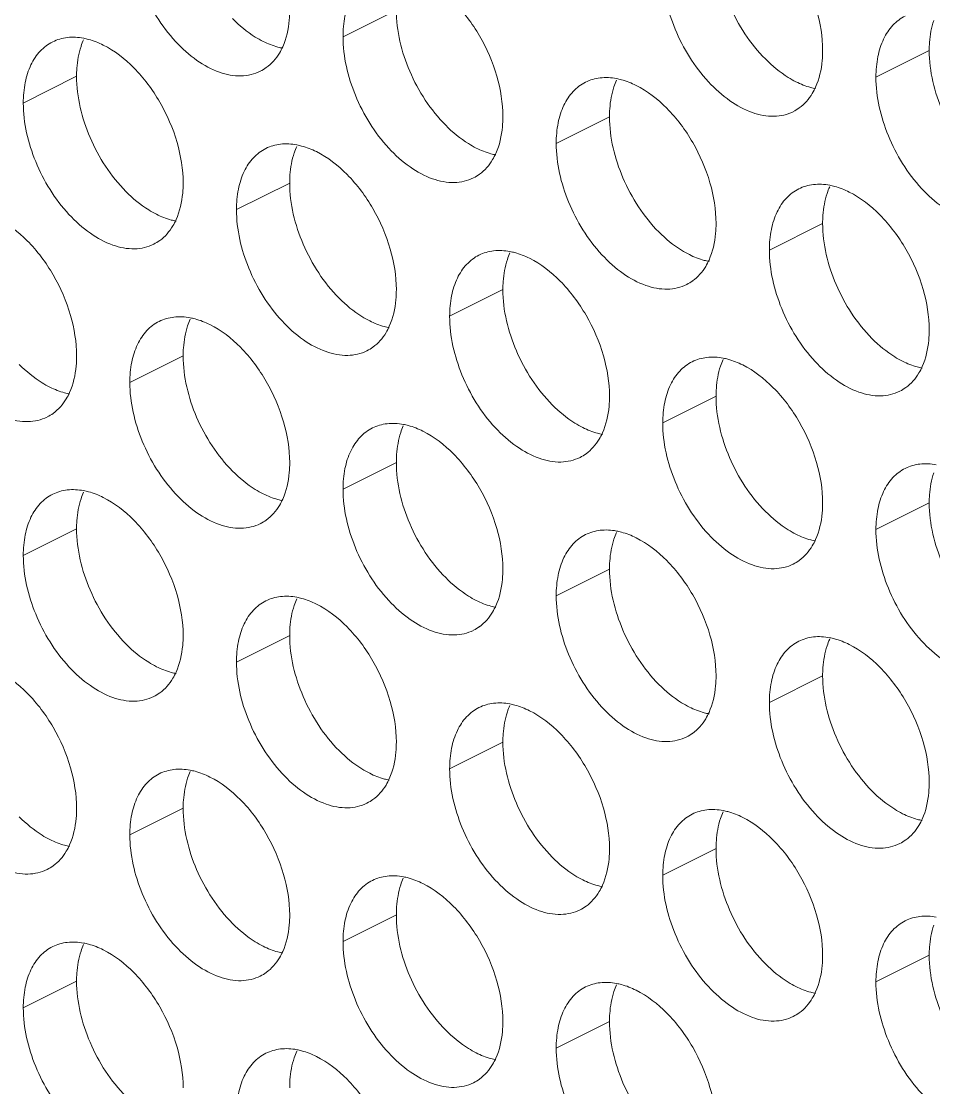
# Model space of a CAD drawing. Header units: millimetres. Extents: x 0 to 2524, y 0 to 1785.
# Drawn here: x 1830.02 to 1839.71, y 870.06 to 881.37 of the extents above; entities that cross this region are included whole.
import ezdxf

# ---------------------------------------------------------------- set-up
doc = ezdxf.new("R2010")
doc.units = ezdxf.units.MM
doc.header["$LTSCALE"] = 0.1
doc.layers.add('标注', color=251, linetype='Continuous', lineweight=9)

msp = doc.modelspace()

# ---------------------------------------------------------------- linework, layer by layer
at = {"layer": '标注'}
for p, q in [((1834.004, 881.489), (1833.438, 881.206)), ((1839.661, 881.06), (1839.095, 880.778)), ((1830.61, 880.786), (1830.044, 880.503)), ((1836.267, 880.357), (1835.701, 880.075)), ((1832.872, 879.654), (1832.307, 879.372)), ((1838.529, 879.226), (1837.964, 878.943)), ((1835.135, 878.523), (1834.57, 878.24)), ((1831.741, 877.82), (1831.175, 877.537)), ((1837.398, 877.392), (1836.832, 877.109)), ((1834.004, 876.689), (1833.438, 876.406)), ((1839.661, 876.26), (1839.095, 875.978)), ((1830.61, 875.986), (1830.044, 875.703)), ((1836.267, 875.557), (1835.701, 875.275)), ((1832.872, 874.854), (1832.307, 874.572)), ((1838.529, 874.426), (1837.964, 874.143)), ((1835.135, 873.723), (1834.57, 873.44)), ((1831.741, 873.02), (1831.175, 872.737)), ((1837.398, 872.592), (1836.832, 872.309)), ((1834.004, 871.889), (1833.438, 871.606)), ((1839.661, 871.46), (1839.095, 871.178)), ((1830.61, 871.186), (1830.044, 870.903)), ((1836.267, 870.757), (1835.701, 870.475))]:
    msp.add_line(p, q, dxfattribs=at)
for centre, radius, start, end in [((1831.354, 880.875), 0.734, 155.8796, 161.7803), ((1832.358, 881.245), 0.453, 296.5256, 305.9034), ((1837.011, 880.446), 0.734, 155.8796, 161.7803), ((1838.015, 880.817), 0.453, 296.5256, 305.9034), ((1833.617, 879.743), 0.734, 155.8796, 161.7803), ((1834.621, 880.114), 0.453, 296.5256, 305.9034), ((1839.274, 879.315), 0.734, 155.8796, 161.7803), ((1831.227, 879.411), 0.453, 296.5256, 305.9034), ((1835.88, 878.612), 0.734, 155.8796, 161.7803), ((1836.884, 878.983), 0.453, 296.5256, 305.9034), ((1832.486, 877.909), 0.734, 155.8796, 161.7803), ((1833.49, 878.28), 0.453, 296.5256, 305.9034), ((1838.142, 877.481), 0.734, 155.8796, 161.7803), ((1839.146, 877.851), 0.453, 296.5256, 305.9034), ((1830.095, 877.577), 0.453, 296.5256, 305.9034), ((1834.748, 876.778), 0.734, 155.8796, 161.7803), ((1835.752, 877.148), 0.453, 296.5256, 305.9034), ((1831.354, 876.075), 0.734, 155.8796, 161.7803), ((1832.358, 876.445), 0.453, 296.5256, 305.9034), ((1837.011, 875.646), 0.734, 155.8796, 161.7803), ((1838.015, 876.017), 0.453, 296.5256, 305.9034), ((1833.617, 874.943), 0.734, 155.8796, 161.7803), ((1834.621, 875.314), 0.453, 296.5256, 305.9034), ((1839.274, 874.515), 0.734, 155.8796, 161.7803), ((1831.227, 874.611), 0.453, 296.5256, 305.9034), ((1835.88, 873.812), 0.734, 155.8796, 161.7803), ((1836.884, 874.183), 0.453, 296.5256, 305.9034), ((1832.486, 873.109), 0.734, 155.8796, 161.7803), ((1833.49, 873.48), 0.453, 296.5256, 305.9034), ((1838.142, 872.681), 0.734, 155.8796, 161.7803), ((1839.146, 873.051), 0.453, 296.5256, 305.9034), ((1830.095, 872.777), 0.453, 296.5256, 305.9034), ((1834.748, 871.978), 0.734, 155.8796, 161.7803), ((1835.752, 872.348), 0.453, 296.5256, 305.9034), ((1831.354, 871.275), 0.734, 155.8796, 161.7803), ((1832.358, 871.645), 0.453, 296.5256, 305.9034), ((1837.011, 870.846), 0.734, 155.8796, 161.7803), ((1838.015, 871.217), 0.453, 296.5256, 305.9034), ((1833.617, 870.143), 0.734, 155.8796, 161.7803), ((1834.621, 870.514), 0.453, 296.5256, 305.9034)]:
    msp.add_arc(centre, radius, start, end, dxfattribs=at)
for points, knots in [([(1837.681, 882.524), (1837.801, 882.464), (1838.032, 882.283), (1838.298, 881.925), (1838.479, 881.506), (1838.529, 881.205), (1838.529, 881.06)], [0, 0, 0, 0, 0.229676, 0.488215, 0.753207, 1, 1, 1, 1]), ([(1832.561, 880.84), (1832.498, 880.809), (1832.348, 880.775), (1832.11, 880.822), (1831.872, 880.953), (1831.564, 881.231), (1831.278, 881.693), (1831.175, 882.126), (1831.175, 882.337)], [0, 0, 0, 0, 0.090718, 0.191742, 0.308104, 0.439279, 0.725532, 1, 1, 1, 1]), ([(1837.922, 880.97), (1837.76, 881.132), (1837.509, 881.52), (1837.398, 881.97), (1837.398, 882.192)], [0, 0, 0, 0, 0.508684, 1, 1, 1, 1]), ([(1838.217, 880.411), (1838.155, 880.38), (1838.005, 880.346), (1837.767, 880.394), (1837.529, 880.525), (1837.221, 880.802), (1836.935, 881.265), (1836.832, 881.697), (1836.832, 881.909)], [0, 0, 0, 0, 0.090718, 0.191742, 0.308104, 0.439279, 0.725532, 1, 1, 1, 1]), ([(1833.438, 881.206), (1833.438, 881.279), (1833.45, 881.418), (1833.509, 881.608), (1833.609, 881.76), (1833.701, 881.831), (1833.75, 881.855)], [0, 0, 0, 0, 0.289235, 0.54966, 0.782932, 1, 1, 1, 1]), ([(1834.287, 881.821), (1834.407, 881.761), (1834.638, 881.58), (1834.904, 881.222), (1835.085, 880.803), (1835.135, 880.502), (1835.135, 880.357)], [0, 0, 0, 0, 0.229676, 0.488215, 0.753207, 1, 1, 1, 1]), ([(1832.872, 881.489), (1832.872, 881.453), (1832.867, 881.321), (1832.838, 881.188), (1832.798, 881.1)], [0, 0, 0, 0, 0.268874, 1, 1, 1, 1]), ([(1834.528, 880.267), (1834.366, 880.43), (1834.115, 880.817), (1834.004, 881.267), (1834.004, 881.489)], [0, 0, 0, 0, 0.508684, 1, 1, 1, 1]), ([(1832.59, 881.157), (1832.561, 881.171), (1832.443, 881.237), (1832.338, 881.325), (1832.265, 881.398)], [0, 0, 0, 0, 0.235002, 1, 1, 1, 1]), ([(1839.095, 880.778), (1839.095, 880.85), (1839.107, 880.989), (1839.166, 881.179), (1839.265, 881.332), (1839.358, 881.402), (1839.407, 881.426)], [0, 0, 0, 0, 0.289235, 0.54966, 0.782932, 1, 1, 1, 1]), ([(1839.661, 881.06), (1839.661, 881.089), (1839.664, 881.196), (1839.683, 881.304), (1839.708, 881.379)], [0, 0, 0, 0, 0.264225, 1, 1, 1, 1]), ([(1830.044, 880.503), (1830.044, 880.576), (1830.056, 880.715), (1830.115, 880.905), (1830.214, 881.057), (1830.307, 881.128), (1830.356, 881.152)], [0, 0, 0, 0, 0.289235, 0.54966, 0.782932, 1, 1, 1, 1]), ([(1830.356, 881.152), (1830.404, 881.176), (1830.514, 881.208), (1830.628, 881.201), (1830.685, 881.19)], [0, 0, 0, 0, 0.482538, 1, 1, 1, 1]), ([(1830.685, 881.19), (1830.702, 881.187), (1830.774, 881.17), (1830.843, 881.143), (1830.893, 881.118)], [0, 0, 0, 0, 0.238696, 1, 1, 1, 1]), ([(1830.893, 881.118), (1831.013, 881.058), (1831.244, 880.877), (1831.51, 880.519), (1831.691, 880.1), (1831.741, 879.799), (1831.741, 879.654)], [0, 0, 0, 0, 0.229676, 0.488215, 0.753207, 1, 1, 1, 1]), ([(1832.797, 881.084), (1832.78, 881.088), (1832.709, 881.104), (1832.64, 881.132), (1832.59, 881.157)], [0, 0, 0, 0, 0.238696, 1, 1, 1, 1]), ([(1834.823, 879.708), (1834.761, 879.677), (1834.611, 879.643), (1834.373, 879.691), (1834.135, 879.822), (1833.827, 880.099), (1833.541, 880.562), (1833.438, 880.994), (1833.438, 881.206)], [0, 0, 0, 0, 0.090718, 0.191742, 0.308104, 0.439279, 0.725532, 1, 1, 1, 1]), ([(1830.61, 880.786), (1830.61, 880.814), (1830.613, 880.922), (1830.632, 881.029), (1830.657, 881.104)], [0, 0, 0, 0, 0.264225, 1, 1, 1, 1]), ([(1832.798, 881.1), (1832.788, 881.077), (1832.744, 880.993), (1832.68, 880.919), (1832.624, 880.878)], [0, 0, 0, 0, 0.265525, 1, 1, 1, 1]), ([(1838.529, 881.06), (1838.529, 881.025), (1838.524, 880.892), (1838.494, 880.76), (1838.455, 880.671)], [0, 0, 0, 0, 0.268874, 1, 1, 1, 1]), ([(1840.185, 879.838), (1840.023, 880.001), (1839.772, 880.388), (1839.661, 880.839), (1839.661, 881.06)], [0, 0, 0, 0, 0.508684, 1, 1, 1, 1]), ([(1838.246, 880.728), (1838.218, 880.742), (1838.1, 880.809), (1837.995, 880.896), (1837.922, 880.97)], [0, 0, 0, 0, 0.235002, 1, 1, 1, 1]), ([(1831.134, 879.564), (1830.972, 879.727), (1830.721, 880.114), (1830.61, 880.564), (1830.61, 880.786)], [0, 0, 0, 0, 0.508684, 1, 1, 1, 1]), ([(1836.013, 880.724), (1836.061, 880.748), (1836.171, 880.779), (1836.285, 880.773), (1836.342, 880.762)], [0, 0, 0, 0, 0.482538, 1, 1, 1, 1]), ([(1840.48, 879.28), (1840.418, 879.249), (1840.268, 879.215), (1840.03, 879.263), (1839.791, 879.393), (1839.484, 879.671), (1839.198, 880.133), (1839.095, 880.566), (1839.095, 880.778)], [0, 0, 0, 0, 0.090718, 0.191742, 0.308104, 0.439279, 0.725532, 1, 1, 1, 1]), ([(1835.701, 880.075), (1835.701, 880.147), (1835.713, 880.286), (1835.772, 880.477), (1835.871, 880.629), (1835.964, 880.699), (1836.013, 880.724)], [0, 0, 0, 0, 0.289235, 0.54966, 0.782932, 1, 1, 1, 1]), ([(1836.267, 880.357), (1836.267, 880.386), (1836.27, 880.493), (1836.289, 880.601), (1836.314, 880.676)], [0, 0, 0, 0, 0.264225, 1, 1, 1, 1]), ([(1836.342, 880.762), (1836.359, 880.758), (1836.431, 880.742), (1836.499, 880.715), (1836.549, 880.69)], [0, 0, 0, 0, 0.238696, 1, 1, 1, 1]), ([(1836.549, 880.69), (1836.67, 880.629), (1836.901, 880.449), (1837.167, 880.091), (1837.348, 879.672), (1837.398, 879.371), (1837.398, 879.226)], [0, 0, 0, 0, 0.229676, 0.488215, 0.753207, 1, 1, 1, 1]), ([(1838.454, 880.656), (1838.437, 880.659), (1838.365, 880.676), (1838.296, 880.703), (1838.246, 880.728)], [0, 0, 0, 0, 0.238696, 1, 1, 1, 1]), ([(1838.455, 880.671), (1838.444, 880.649), (1838.401, 880.565), (1838.337, 880.49), (1838.281, 880.45)], [0, 0, 0, 0, 0.265525, 1, 1, 1, 1]), ([(1831.429, 879.005), (1831.367, 878.974), (1831.217, 878.94), (1830.979, 878.988), (1830.74, 879.119), (1830.433, 879.396), (1830.147, 879.859), (1830.044, 880.291), (1830.044, 880.503)], [0, 0, 0, 0, 0.090718, 0.191742, 0.308104, 0.439279, 0.725532, 1, 1, 1, 1]), ([(1835.135, 880.357), (1835.135, 880.322), (1835.13, 880.19), (1835.1, 880.057), (1835.061, 879.969)], [0, 0, 0, 0, 0.268874, 1, 1, 1, 1]), ([(1836.79, 879.135), (1836.629, 879.298), (1836.378, 879.685), (1836.267, 880.136), (1836.267, 880.357)], [0, 0, 0, 0, 0.508684, 1, 1, 1, 1]), ([(1834.852, 880.025), (1834.824, 880.039), (1834.706, 880.106), (1834.601, 880.193), (1834.528, 880.267)], [0, 0, 0, 0, 0.235002, 1, 1, 1, 1]), ([(1832.307, 879.372), (1832.307, 879.444), (1832.319, 879.583), (1832.378, 879.774), (1832.477, 879.926), (1832.57, 879.996), (1832.619, 880.021)], [0, 0, 0, 0, 0.289235, 0.54966, 0.782932, 1, 1, 1, 1]), ([(1832.619, 880.021), (1832.667, 880.045), (1832.777, 880.076), (1832.891, 880.07), (1832.948, 880.059)], [0, 0, 0, 0, 0.482538, 1, 1, 1, 1]), ([(1832.948, 880.059), (1832.965, 880.055), (1833.036, 880.039), (1833.105, 880.012), (1833.155, 879.987)], [0, 0, 0, 0, 0.238696, 1, 1, 1, 1]), ([(1833.155, 879.987), (1833.276, 879.926), (1833.507, 879.746), (1833.773, 879.388), (1833.954, 878.969), (1834.004, 878.668), (1834.004, 878.523)], [0, 0, 0, 0, 0.229676, 0.488215, 0.753207, 1, 1, 1, 1]), ([(1835.06, 879.953), (1835.043, 879.956), (1834.971, 879.973), (1834.902, 880), (1834.852, 880.025)], [0, 0, 0, 0, 0.238696, 1, 1, 1, 1]), ([(1837.086, 878.577), (1837.023, 878.546), (1836.874, 878.512), (1836.636, 878.56), (1836.397, 878.69), (1836.09, 878.968), (1835.804, 879.431), (1835.701, 879.863), (1835.701, 880.075)], [0, 0, 0, 0, 0.090718, 0.191742, 0.308104, 0.439279, 0.725532, 1, 1, 1, 1]), ([(1832.872, 879.654), (1832.872, 879.683), (1832.876, 879.79), (1832.895, 879.898), (1832.92, 879.973)], [0, 0, 0, 0, 0.264225, 1, 1, 1, 1]), ([(1835.061, 879.969), (1835.05, 879.946), (1835.007, 879.862), (1834.943, 879.788), (1834.887, 879.747)], [0, 0, 0, 0, 0.265525, 1, 1, 1, 1]), ([(1831.741, 879.654), (1831.741, 879.619), (1831.735, 879.487), (1831.706, 879.354), (1831.666, 879.266)], [0, 0, 0, 0, 0.268874, 1, 1, 1, 1]), ([(1833.396, 878.432), (1833.235, 878.595), (1832.984, 878.982), (1832.872, 879.433), (1832.872, 879.654)], [0, 0, 0, 0, 0.508684, 1, 1, 1, 1]), ([(1838.276, 879.592), (1838.324, 879.616), (1838.434, 879.648), (1838.548, 879.641), (1838.604, 879.63)], [0, 0, 0, 0, 0.482538, 1, 1, 1, 1]), ([(1831.458, 879.322), (1831.43, 879.337), (1831.312, 879.403), (1831.206, 879.49), (1831.134, 879.564)], [0, 0, 0, 0, 0.235002, 1, 1, 1, 1]), ([(1837.964, 878.943), (1837.964, 879.016), (1837.976, 879.155), (1838.035, 879.345), (1838.134, 879.497), (1838.227, 879.568), (1838.276, 879.592)], [0, 0, 0, 0, 0.289235, 0.54966, 0.782932, 1, 1, 1, 1]), ([(1838.529, 879.226), (1838.529, 879.254), (1838.533, 879.362), (1838.552, 879.469), (1838.577, 879.544)], [0, 0, 0, 0, 0.264225, 1, 1, 1, 1]), ([(1838.604, 879.63), (1838.622, 879.627), (1838.693, 879.61), (1838.762, 879.583), (1838.812, 879.558)], [0, 0, 0, 0, 0.238696, 1, 1, 1, 1]), ([(1838.812, 879.558), (1838.933, 879.498), (1839.163, 879.317), (1839.43, 878.959), (1839.611, 878.541), (1839.661, 878.24), (1839.661, 878.095)], [0, 0, 0, 0, 0.229676, 0.488215, 0.753207, 1, 1, 1, 1]), ([(1831.666, 879.25), (1831.649, 879.253), (1831.577, 879.27), (1831.508, 879.297), (1831.458, 879.322)], [0, 0, 0, 0, 0.238696, 1, 1, 1, 1]), ([(1833.692, 877.874), (1833.629, 877.843), (1833.479, 877.809), (1833.242, 877.857), (1833.003, 877.987), (1832.695, 878.265), (1832.409, 878.728), (1832.307, 879.16), (1832.307, 879.372)], [0, 0, 0, 0, 0.090718, 0.191742, 0.308104, 0.439279, 0.725532, 1, 1, 1, 1]), ([(1829.761, 879.284), (1829.882, 879.223), (1830.112, 879.043), (1830.379, 878.685), (1830.56, 878.266), (1830.61, 877.965), (1830.61, 877.82)], [0, 0, 0, 0, 0.229676, 0.488215, 0.753207, 1, 1, 1, 1]), ([(1831.666, 879.266), (1831.656, 879.243), (1831.613, 879.159), (1831.549, 879.085), (1831.493, 879.044)], [0, 0, 0, 0, 0.265525, 1, 1, 1, 1]), ([(1837.398, 879.226), (1837.398, 879.19), (1837.392, 879.058), (1837.363, 878.926), (1837.323, 878.837)], [0, 0, 0, 0, 0.268874, 1, 1, 1, 1]), ([(1839.053, 878.004), (1838.892, 878.167), (1838.641, 878.554), (1838.529, 879.005), (1838.529, 879.226)], [0, 0, 0, 0, 0.508684, 1, 1, 1, 1]), ([(1837.115, 878.894), (1837.087, 878.908), (1836.969, 878.975), (1836.863, 879.062), (1836.79, 879.135)], [0, 0, 0, 0, 0.235002, 1, 1, 1, 1]), ([(1834.57, 878.24), (1834.57, 878.313), (1834.582, 878.452), (1834.641, 878.642), (1834.74, 878.794), (1834.833, 878.865), (1834.881, 878.889)], [0, 0, 0, 0, 0.289235, 0.54966, 0.782932, 1, 1, 1, 1]), ([(1834.881, 878.889), (1834.93, 878.913), (1835.04, 878.945), (1835.154, 878.938), (1835.21, 878.927)], [0, 0, 0, 0, 0.482538, 1, 1, 1, 1]), ([(1835.21, 878.927), (1835.228, 878.924), (1835.299, 878.907), (1835.368, 878.88), (1835.418, 878.855)], [0, 0, 0, 0, 0.238696, 1, 1, 1, 1]), ([(1835.418, 878.855), (1835.539, 878.795), (1835.769, 878.615), (1836.035, 878.256), (1836.217, 877.838), (1836.267, 877.537), (1836.267, 877.392)], [0, 0, 0, 0, 0.229676, 0.488215, 0.753207, 1, 1, 1, 1]), ([(1837.323, 878.822), (1837.306, 878.825), (1837.234, 878.842), (1837.165, 878.869), (1837.115, 878.894)], [0, 0, 0, 0, 0.238696, 1, 1, 1, 1]), ([(1839.349, 877.446), (1839.286, 877.414), (1839.136, 877.38), (1838.898, 877.428), (1838.66, 877.559), (1838.352, 877.836), (1838.066, 878.299), (1837.964, 878.732), (1837.964, 878.943)], [0, 0, 0, 0, 0.090718, 0.191742, 0.308104, 0.439279, 0.725532, 1, 1, 1, 1]), ([(1835.135, 878.523), (1835.135, 878.552), (1835.139, 878.659), (1835.158, 878.766), (1835.183, 878.842)], [0, 0, 0, 0, 0.264225, 1, 1, 1, 1]), ([(1837.323, 878.837), (1837.313, 878.814), (1837.27, 878.73), (1837.206, 878.656), (1837.149, 878.615)], [0, 0, 0, 0, 0.265525, 1, 1, 1, 1]), ([(1830.298, 877.171), (1830.235, 877.14), (1830.085, 877.106), (1829.848, 877.154), (1829.609, 877.284), (1829.301, 877.562), (1829.015, 878.025), (1828.913, 878.457), (1828.913, 878.669)], [0, 0, 0, 0, 0.090718, 0.191742, 0.308104, 0.439279, 0.725532, 1, 1, 1, 1]), ([(1834.004, 878.523), (1834.004, 878.487), (1833.998, 878.355), (1833.969, 878.223), (1833.929, 878.134)], [0, 0, 0, 0, 0.268874, 1, 1, 1, 1]), ([(1835.659, 877.301), (1835.497, 877.464), (1835.246, 877.851), (1835.135, 878.302), (1835.135, 878.523)], [0, 0, 0, 0, 0.508684, 1, 1, 1, 1]), ([(1833.721, 878.191), (1833.693, 878.205), (1833.575, 878.272), (1833.469, 878.359), (1833.396, 878.432)], [0, 0, 0, 0, 0.235002, 1, 1, 1, 1]), ([(1831.175, 877.537), (1831.175, 877.61), (1831.187, 877.749), (1831.246, 877.939), (1831.346, 878.091), (1831.438, 878.162), (1831.487, 878.186)], [0, 0, 0, 0, 0.289235, 0.54966, 0.782932, 1, 1, 1, 1]), ([(1831.487, 878.186), (1831.536, 878.21), (1831.646, 878.242), (1831.759, 878.235), (1831.816, 878.224)], [0, 0, 0, 0, 0.482538, 1, 1, 1, 1]), ([(1831.816, 878.224), (1831.833, 878.221), (1831.905, 878.205), (1831.974, 878.177), (1832.024, 878.152)], [0, 0, 0, 0, 0.238696, 1, 1, 1, 1]), ([(1833.929, 878.119), (1833.911, 878.122), (1833.84, 878.139), (1833.771, 878.166), (1833.721, 878.191)], [0, 0, 0, 0, 0.238696, 1, 1, 1, 1]), ([(1835.955, 876.743), (1835.892, 876.712), (1835.742, 876.678), (1835.504, 876.725), (1835.266, 876.856), (1834.958, 877.133), (1834.672, 877.596), (1834.57, 878.029), (1834.57, 878.24)], [0, 0, 0, 0, 0.090718, 0.191742, 0.308104, 0.439279, 0.725532, 1, 1, 1, 1]), ([(1831.741, 877.82), (1831.741, 877.849), (1831.745, 877.956), (1831.764, 878.063), (1831.788, 878.139)], [0, 0, 0, 0, 0.264225, 1, 1, 1, 1]), ([(1832.024, 878.152), (1832.145, 878.092), (1832.375, 877.912), (1832.641, 877.554), (1832.822, 877.135), (1832.872, 876.834), (1832.872, 876.689)], [0, 0, 0, 0, 0.229676, 0.488215, 0.753207, 1, 1, 1, 1]), ([(1833.929, 878.134), (1833.919, 878.111), (1833.876, 878.027), (1833.812, 877.953), (1833.755, 877.913)], [0, 0, 0, 0, 0.265525, 1, 1, 1, 1]), ([(1839.661, 878.095), (1839.661, 878.059), (1839.655, 877.927), (1839.626, 877.794), (1839.586, 877.706)], [0, 0, 0, 0, 0.268874, 1, 1, 1, 1]), ([(1839.378, 877.763), (1839.349, 877.777), (1839.232, 877.843), (1839.126, 877.931), (1839.053, 878.004)], [0, 0, 0, 0, 0.235002, 1, 1, 1, 1]), ([(1830.327, 877.488), (1830.298, 877.502), (1830.181, 877.569), (1830.075, 877.656), (1830.002, 877.729)], [0, 0, 0, 0, 0.235002, 1, 1, 1, 1]), ([(1830.61, 877.82), (1830.61, 877.785), (1830.604, 877.652), (1830.575, 877.52), (1830.535, 877.431)], [0, 0, 0, 0, 0.268874, 1, 1, 1, 1]), ([(1832.265, 876.598), (1832.103, 876.761), (1831.852, 877.148), (1831.741, 877.599), (1831.741, 877.82)], [0, 0, 0, 0, 0.508684, 1, 1, 1, 1]), ([(1836.832, 877.109), (1836.832, 877.182), (1836.844, 877.321), (1836.903, 877.511), (1837.003, 877.663), (1837.095, 877.733), (1837.144, 877.758)], [0, 0, 0, 0, 0.289235, 0.54966, 0.782932, 1, 1, 1, 1]), ([(1837.144, 877.758), (1837.193, 877.782), (1837.303, 877.814), (1837.416, 877.807), (1837.473, 877.796)], [0, 0, 0, 0, 0.482538, 1, 1, 1, 1]), ([(1837.473, 877.796), (1837.49, 877.793), (1837.562, 877.776), (1837.631, 877.749), (1837.681, 877.724)], [0, 0, 0, 0, 0.238696, 1, 1, 1, 1]), ([(1837.681, 877.724), (1837.801, 877.664), (1838.032, 877.483), (1838.298, 877.125), (1838.479, 876.706), (1838.529, 876.405), (1838.529, 876.26)], [0, 0, 0, 0, 0.229676, 0.488215, 0.753207, 1, 1, 1, 1]), ([(1839.586, 877.69), (1839.568, 877.694), (1839.497, 877.71), (1839.428, 877.738), (1839.378, 877.763)], [0, 0, 0, 0, 0.238696, 1, 1, 1, 1]), ([(1837.398, 877.392), (1837.398, 877.42), (1837.402, 877.528), (1837.42, 877.635), (1837.445, 877.71)], [0, 0, 0, 0, 0.264225, 1, 1, 1, 1]), ([(1839.586, 877.706), (1839.576, 877.683), (1839.533, 877.599), (1839.468, 877.525), (1839.412, 877.484)], [0, 0, 0, 0, 0.265525, 1, 1, 1, 1]), ([(1832.561, 876.04), (1832.498, 876.009), (1832.348, 875.975), (1832.11, 876.022), (1831.872, 876.153), (1831.564, 876.431), (1831.278, 876.893), (1831.175, 877.326), (1831.175, 877.537)], [0, 0, 0, 0, 0.090718, 0.191742, 0.308104, 0.439279, 0.725532, 1, 1, 1, 1]), ([(1830.535, 877.416), (1830.517, 877.419), (1830.446, 877.436), (1830.377, 877.463), (1830.327, 877.488)], [0, 0, 0, 0, 0.238696, 1, 1, 1, 1]), ([(1830.535, 877.431), (1830.525, 877.408), (1830.482, 877.324), (1830.417, 877.25), (1830.361, 877.21)], [0, 0, 0, 0, 0.265525, 1, 1, 1, 1]), ([(1836.267, 877.392), (1836.267, 877.356), (1836.261, 877.224), (1836.232, 877.091), (1836.192, 877.003)], [0, 0, 0, 0, 0.268874, 1, 1, 1, 1]), ([(1837.922, 876.17), (1837.76, 876.332), (1837.509, 876.72), (1837.398, 877.17), (1837.398, 877.392)], [0, 0, 0, 0, 0.508684, 1, 1, 1, 1]), ([(1835.984, 877.06), (1835.955, 877.074), (1835.837, 877.14), (1835.732, 877.228), (1835.659, 877.301)], [0, 0, 0, 0, 0.235002, 1, 1, 1, 1]), ([(1833.438, 876.406), (1833.438, 876.479), (1833.45, 876.618), (1833.509, 876.808), (1833.609, 876.96), (1833.701, 877.031), (1833.75, 877.055)], [0, 0, 0, 0, 0.289235, 0.54966, 0.782932, 1, 1, 1, 1]), ([(1833.75, 877.055), (1833.798, 877.079), (1833.908, 877.111), (1834.022, 877.104), (1834.079, 877.093)], [0, 0, 0, 0, 0.482538, 1, 1, 1, 1]), ([(1834.079, 877.093), (1834.096, 877.09), (1834.168, 877.073), (1834.237, 877.046), (1834.287, 877.021)], [0, 0, 0, 0, 0.238696, 1, 1, 1, 1]), ([(1836.191, 876.987), (1836.174, 876.991), (1836.103, 877.007), (1836.034, 877.035), (1835.984, 877.06)], [0, 0, 0, 0, 0.238696, 1, 1, 1, 1]), ([(1838.217, 875.611), (1838.155, 875.58), (1838.005, 875.546), (1837.767, 875.594), (1837.529, 875.725), (1837.221, 876.002), (1836.935, 876.465), (1836.832, 876.897), (1836.832, 877.109)], [0, 0, 0, 0, 0.090718, 0.191742, 0.308104, 0.439279, 0.725532, 1, 1, 1, 1]), ([(1834.004, 876.689), (1834.004, 876.717), (1834.008, 876.825), (1834.026, 876.932), (1834.051, 877.007)], [0, 0, 0, 0, 0.264225, 1, 1, 1, 1]), ([(1834.287, 877.021), (1834.407, 876.961), (1834.638, 876.78), (1834.904, 876.422), (1835.085, 876.003), (1835.135, 875.702), (1835.135, 875.557)], [0, 0, 0, 0, 0.229676, 0.488215, 0.753207, 1, 1, 1, 1]), ([(1836.192, 877.003), (1836.182, 876.98), (1836.138, 876.896), (1836.074, 876.822), (1836.018, 876.781)], [0, 0, 0, 0, 0.265525, 1, 1, 1, 1]), ([(1832.59, 876.357), (1832.561, 876.371), (1832.443, 876.437), (1832.338, 876.525), (1832.265, 876.598)], [0, 0, 0, 0, 0.235002, 1, 1, 1, 1]), ([(1832.872, 876.689), (1832.872, 876.653), (1832.867, 876.521), (1832.838, 876.388), (1832.798, 876.3)], [0, 0, 0, 0, 0.268874, 1, 1, 1, 1]), ([(1834.528, 875.467), (1834.366, 875.63), (1834.115, 876.017), (1834.004, 876.467), (1834.004, 876.689)], [0, 0, 0, 0, 0.508684, 1, 1, 1, 1]), ([(1839.095, 875.978), (1839.095, 876.05), (1839.107, 876.189), (1839.166, 876.379), (1839.265, 876.532), (1839.358, 876.602), (1839.407, 876.626)], [0, 0, 0, 0, 0.289235, 0.54966, 0.782932, 1, 1, 1, 1]), ([(1839.407, 876.626), (1839.455, 876.651), (1839.565, 876.682), (1839.679, 876.676), (1839.736, 876.665)], [0, 0, 0, 0, 0.482538, 1, 1, 1, 1]), ([(1839.661, 876.26), (1839.661, 876.289), (1839.664, 876.396), (1839.683, 876.504), (1839.708, 876.579)], [0, 0, 0, 0, 0.264225, 1, 1, 1, 1]), ([(1830.356, 876.352), (1830.404, 876.376), (1830.514, 876.408), (1830.628, 876.401), (1830.685, 876.39)], [0, 0, 0, 0, 0.482538, 1, 1, 1, 1]), ([(1830.685, 876.39), (1830.702, 876.387), (1830.774, 876.37), (1830.843, 876.343), (1830.893, 876.318)], [0, 0, 0, 0, 0.238696, 1, 1, 1, 1]), ([(1834.823, 874.908), (1834.761, 874.877), (1834.611, 874.843), (1834.373, 874.891), (1834.135, 875.022), (1833.827, 875.299), (1833.541, 875.762), (1833.438, 876.194), (1833.438, 876.406)], [0, 0, 0, 0, 0.090718, 0.191742, 0.308104, 0.439279, 0.725532, 1, 1, 1, 1]), ([(1830.044, 875.703), (1830.044, 875.776), (1830.056, 875.915), (1830.115, 876.105), (1830.214, 876.257), (1830.307, 876.328), (1830.356, 876.352)], [0, 0, 0, 0, 0.289235, 0.54966, 0.782932, 1, 1, 1, 1]), ([(1830.61, 875.986), (1830.61, 876.014), (1830.613, 876.122), (1830.632, 876.229), (1830.657, 876.304)], [0, 0, 0, 0, 0.264225, 1, 1, 1, 1]), ([(1830.893, 876.318), (1831.013, 876.258), (1831.244, 876.077), (1831.51, 875.719), (1831.691, 875.3), (1831.741, 874.999), (1831.741, 874.854)], [0, 0, 0, 0, 0.229676, 0.488215, 0.753207, 1, 1, 1, 1]), ([(1832.797, 876.284), (1832.78, 876.288), (1832.709, 876.304), (1832.64, 876.332), (1832.59, 876.357)], [0, 0, 0, 0, 0.238696, 1, 1, 1, 1]), ([(1832.798, 876.3), (1832.788, 876.277), (1832.744, 876.193), (1832.68, 876.119), (1832.624, 876.078)], [0, 0, 0, 0, 0.265525, 1, 1, 1, 1]), ([(1838.529, 876.26), (1838.529, 876.225), (1838.524, 876.092), (1838.494, 875.96), (1838.455, 875.871)], [0, 0, 0, 0, 0.268874, 1, 1, 1, 1]), ([(1840.185, 875.038), (1840.023, 875.201), (1839.772, 875.588), (1839.661, 876.039), (1839.661, 876.26)], [0, 0, 0, 0, 0.508684, 1, 1, 1, 1]), ([(1838.246, 875.928), (1838.218, 875.942), (1838.1, 876.009), (1837.995, 876.096), (1837.922, 876.17)], [0, 0, 0, 0, 0.235002, 1, 1, 1, 1]), ([(1831.134, 874.764), (1830.972, 874.927), (1830.721, 875.314), (1830.61, 875.764), (1830.61, 875.986)], [0, 0, 0, 0, 0.508684, 1, 1, 1, 1]), ([(1835.701, 875.275), (1835.701, 875.347), (1835.713, 875.486), (1835.772, 875.677), (1835.871, 875.829), (1835.964, 875.899), (1836.013, 875.924)], [0, 0, 0, 0, 0.289235, 0.54966, 0.782932, 1, 1, 1, 1]), ([(1836.013, 875.924), (1836.061, 875.948), (1836.171, 875.979), (1836.285, 875.973), (1836.342, 875.962)], [0, 0, 0, 0, 0.482538, 1, 1, 1, 1]), ([(1836.342, 875.962), (1836.359, 875.958), (1836.431, 875.942), (1836.499, 875.915), (1836.549, 875.89)], [0, 0, 0, 0, 0.238696, 1, 1, 1, 1]), ([(1838.454, 875.856), (1838.437, 875.859), (1838.365, 875.876), (1838.296, 875.903), (1838.246, 875.928)], [0, 0, 0, 0, 0.238696, 1, 1, 1, 1]), ([(1840.48, 874.48), (1840.418, 874.449), (1840.268, 874.415), (1840.03, 874.463), (1839.791, 874.593), (1839.484, 874.871), (1839.198, 875.333), (1839.095, 875.766), (1839.095, 875.978)], [0, 0, 0, 0, 0.090718, 0.191742, 0.308104, 0.439279, 0.725532, 1, 1, 1, 1]), ([(1836.267, 875.557), (1836.267, 875.586), (1836.27, 875.693), (1836.289, 875.801), (1836.314, 875.876)], [0, 0, 0, 0, 0.264225, 1, 1, 1, 1]), ([(1836.549, 875.89), (1836.67, 875.829), (1836.901, 875.649), (1837.167, 875.291), (1837.348, 874.872), (1837.398, 874.571), (1837.398, 874.426)], [0, 0, 0, 0, 0.229676, 0.488215, 0.753207, 1, 1, 1, 1]), ([(1838.455, 875.871), (1838.444, 875.849), (1838.401, 875.765), (1838.337, 875.69), (1838.281, 875.65)], [0, 0, 0, 0, 0.265525, 1, 1, 1, 1]), ([(1831.429, 874.205), (1831.367, 874.174), (1831.217, 874.14), (1830.979, 874.188), (1830.74, 874.319), (1830.433, 874.596), (1830.147, 875.059), (1830.044, 875.491), (1830.044, 875.703)], [0, 0, 0, 0, 0.090718, 0.191742, 0.308104, 0.439279, 0.725532, 1, 1, 1, 1]), ([(1834.852, 875.225), (1834.824, 875.239), (1834.706, 875.306), (1834.601, 875.393), (1834.528, 875.467)], [0, 0, 0, 0, 0.235002, 1, 1, 1, 1]), ([(1835.135, 875.557), (1835.135, 875.522), (1835.13, 875.39), (1835.1, 875.257), (1835.061, 875.169)], [0, 0, 0, 0, 0.268874, 1, 1, 1, 1]), ([(1836.79, 874.335), (1836.629, 874.498), (1836.378, 874.885), (1836.267, 875.336), (1836.267, 875.557)], [0, 0, 0, 0, 0.508684, 1, 1, 1, 1]), ([(1832.619, 875.221), (1832.667, 875.245), (1832.777, 875.276), (1832.891, 875.27), (1832.948, 875.259)], [0, 0, 0, 0, 0.482538, 1, 1, 1, 1]), ([(1832.948, 875.259), (1832.965, 875.255), (1833.036, 875.239), (1833.105, 875.212), (1833.155, 875.187)], [0, 0, 0, 0, 0.238696, 1, 1, 1, 1]), ([(1837.086, 873.777), (1837.023, 873.746), (1836.874, 873.712), (1836.636, 873.76), (1836.397, 873.89), (1836.09, 874.168), (1835.804, 874.631), (1835.701, 875.063), (1835.701, 875.275)], [0, 0, 0, 0, 0.090718, 0.191742, 0.308104, 0.439279, 0.725532, 1, 1, 1, 1]), ([(1832.307, 874.572), (1832.307, 874.644), (1832.319, 874.783), (1832.378, 874.974), (1832.477, 875.126), (1832.57, 875.196), (1832.619, 875.221)], [0, 0, 0, 0, 0.289235, 0.54966, 0.782932, 1, 1, 1, 1]), ([(1832.872, 874.854), (1832.872, 874.883), (1832.876, 874.99), (1832.895, 875.098), (1832.92, 875.173)], [0, 0, 0, 0, 0.264225, 1, 1, 1, 1]), ([(1833.155, 875.187), (1833.276, 875.126), (1833.507, 874.946), (1833.773, 874.588), (1833.954, 874.169), (1834.004, 873.868), (1834.004, 873.723)], [0, 0, 0, 0, 0.229676, 0.488215, 0.753207, 1, 1, 1, 1]), ([(1835.06, 875.153), (1835.043, 875.156), (1834.971, 875.173), (1834.902, 875.2), (1834.852, 875.225)], [0, 0, 0, 0, 0.238696, 1, 1, 1, 1]), ([(1835.061, 875.169), (1835.05, 875.146), (1835.007, 875.062), (1834.943, 874.988), (1834.887, 874.947)], [0, 0, 0, 0, 0.265525, 1, 1, 1, 1]), ([(1831.741, 874.854), (1831.741, 874.819), (1831.735, 874.687), (1831.706, 874.554), (1831.666, 874.466)], [0, 0, 0, 0, 0.268874, 1, 1, 1, 1]), ([(1833.396, 873.632), (1833.235, 873.795), (1832.984, 874.182), (1832.872, 874.633), (1832.872, 874.854)], [0, 0, 0, 0, 0.508684, 1, 1, 1, 1]), ([(1837.964, 874.143), (1837.964, 874.216), (1837.976, 874.355), (1838.035, 874.545), (1838.134, 874.697), (1838.227, 874.768), (1838.276, 874.792)], [0, 0, 0, 0, 0.289235, 0.54966, 0.782932, 1, 1, 1, 1]), ([(1838.276, 874.792), (1838.324, 874.816), (1838.434, 874.848), (1838.548, 874.841), (1838.604, 874.83)], [0, 0, 0, 0, 0.482538, 1, 1, 1, 1]), ([(1838.604, 874.83), (1838.622, 874.827), (1838.693, 874.81), (1838.762, 874.783), (1838.812, 874.758)], [0, 0, 0, 0, 0.238696, 1, 1, 1, 1]), ([(1831.458, 874.522), (1831.43, 874.537), (1831.312, 874.603), (1831.206, 874.69), (1831.134, 874.764)], [0, 0, 0, 0, 0.235002, 1, 1, 1, 1]), ([(1838.529, 874.426), (1838.529, 874.454), (1838.533, 874.562), (1838.552, 874.669), (1838.577, 874.744)], [0, 0, 0, 0, 0.264225, 1, 1, 1, 1]), ([(1838.812, 874.758), (1838.933, 874.698), (1839.163, 874.517), (1839.43, 874.159), (1839.611, 873.741), (1839.661, 873.44), (1839.661, 873.295)], [0, 0, 0, 0, 0.229676, 0.488215, 0.753207, 1, 1, 1, 1]), ([(1833.692, 873.074), (1833.629, 873.043), (1833.479, 873.009), (1833.242, 873.057), (1833.003, 873.187), (1832.695, 873.465), (1832.409, 873.928), (1832.307, 874.36), (1832.307, 874.572)], [0, 0, 0, 0, 0.090718, 0.191742, 0.308104, 0.439279, 0.725532, 1, 1, 1, 1]), ([(1829.761, 874.484), (1829.882, 874.423), (1830.112, 874.243), (1830.379, 873.885), (1830.56, 873.466), (1830.61, 873.165), (1830.61, 873.02)], [0, 0, 0, 0, 0.229676, 0.488215, 0.753207, 1, 1, 1, 1]), ([(1831.666, 874.45), (1831.649, 874.453), (1831.577, 874.47), (1831.508, 874.497), (1831.458, 874.522)], [0, 0, 0, 0, 0.238696, 1, 1, 1, 1]), ([(1831.666, 874.466), (1831.656, 874.443), (1831.613, 874.359), (1831.549, 874.285), (1831.493, 874.244)], [0, 0, 0, 0, 0.265525, 1, 1, 1, 1]), ([(1837.115, 874.094), (1837.087, 874.108), (1836.969, 874.175), (1836.863, 874.262), (1836.79, 874.335)], [0, 0, 0, 0, 0.235002, 1, 1, 1, 1]), ([(1837.398, 874.426), (1837.398, 874.39), (1837.392, 874.258), (1837.363, 874.126), (1837.323, 874.037)], [0, 0, 0, 0, 0.268874, 1, 1, 1, 1]), ([(1839.053, 873.204), (1838.892, 873.367), (1838.641, 873.754), (1838.529, 874.205), (1838.529, 874.426)], [0, 0, 0, 0, 0.508684, 1, 1, 1, 1]), ([(1834.881, 874.089), (1834.93, 874.113), (1835.04, 874.145), (1835.154, 874.138), (1835.21, 874.127)], [0, 0, 0, 0, 0.482538, 1, 1, 1, 1]), ([(1835.21, 874.127), (1835.228, 874.124), (1835.299, 874.107), (1835.368, 874.08), (1835.418, 874.055)], [0, 0, 0, 0, 0.238696, 1, 1, 1, 1]), ([(1839.349, 872.646), (1839.286, 872.614), (1839.136, 872.58), (1838.898, 872.628), (1838.66, 872.759), (1838.352, 873.036), (1838.066, 873.499), (1837.964, 873.932), (1837.964, 874.143)], [0, 0, 0, 0, 0.090718, 0.191742, 0.308104, 0.439279, 0.725532, 1, 1, 1, 1]), ([(1834.57, 873.44), (1834.57, 873.513), (1834.582, 873.652), (1834.641, 873.842), (1834.74, 873.994), (1834.833, 874.065), (1834.881, 874.089)], [0, 0, 0, 0, 0.289235, 0.54966, 0.782932, 1, 1, 1, 1]), ([(1835.135, 873.723), (1835.135, 873.752), (1835.139, 873.859), (1835.158, 873.966), (1835.183, 874.042)], [0, 0, 0, 0, 0.264225, 1, 1, 1, 1]), ([(1835.418, 874.055), (1835.539, 873.995), (1835.769, 873.815), (1836.035, 873.456), (1836.217, 873.038), (1836.267, 872.737), (1836.267, 872.592)], [0, 0, 0, 0, 0.229676, 0.488215, 0.753207, 1, 1, 1, 1]), ([(1837.323, 874.022), (1837.306, 874.025), (1837.234, 874.042), (1837.165, 874.069), (1837.115, 874.094)], [0, 0, 0, 0, 0.238696, 1, 1, 1, 1]), ([(1837.323, 874.037), (1837.313, 874.014), (1837.27, 873.93), (1837.206, 873.856), (1837.149, 873.815)], [0, 0, 0, 0, 0.265525, 1, 1, 1, 1]), ([(1830.298, 872.371), (1830.235, 872.34), (1830.085, 872.306), (1829.848, 872.354), (1829.609, 872.484), (1829.301, 872.762), (1829.015, 873.225), (1828.913, 873.657), (1828.913, 873.869)], [0, 0, 0, 0, 0.090718, 0.191742, 0.308104, 0.439279, 0.725532, 1, 1, 1, 1]), ([(1834.004, 873.723), (1834.004, 873.687), (1833.998, 873.555), (1833.969, 873.423), (1833.929, 873.334)], [0, 0, 0, 0, 0.268874, 1, 1, 1, 1]), ([(1835.659, 872.501), (1835.497, 872.664), (1835.246, 873.051), (1835.135, 873.502), (1835.135, 873.723)], [0, 0, 0, 0, 0.508684, 1, 1, 1, 1]), ([(1833.721, 873.391), (1833.693, 873.405), (1833.575, 873.472), (1833.469, 873.559), (1833.396, 873.632)], [0, 0, 0, 0, 0.235002, 1, 1, 1, 1]), ([(1831.487, 873.386), (1831.536, 873.41), (1831.646, 873.442), (1831.759, 873.435), (1831.816, 873.424)], [0, 0, 0, 0, 0.482538, 1, 1, 1, 1]), ([(1831.816, 873.424), (1831.833, 873.421), (1831.905, 873.405), (1831.974, 873.377), (1832.024, 873.352)], [0, 0, 0, 0, 0.238696, 1, 1, 1, 1]), ([(1835.955, 871.943), (1835.892, 871.912), (1835.742, 871.878), (1835.504, 871.925), (1835.266, 872.056), (1834.958, 872.333), (1834.672, 872.796), (1834.57, 873.229), (1834.57, 873.44)], [0, 0, 0, 0, 0.090718, 0.191742, 0.308104, 0.439279, 0.725532, 1, 1, 1, 1]), ([(1831.175, 872.737), (1831.175, 872.81), (1831.187, 872.949), (1831.246, 873.139), (1831.346, 873.291), (1831.438, 873.362), (1831.487, 873.386)], [0, 0, 0, 0, 0.289235, 0.54966, 0.782932, 1, 1, 1, 1]), ([(1831.741, 873.02), (1831.741, 873.049), (1831.745, 873.156), (1831.764, 873.263), (1831.788, 873.339)], [0, 0, 0, 0, 0.264225, 1, 1, 1, 1]), ([(1832.024, 873.352), (1832.145, 873.292), (1832.375, 873.112), (1832.641, 872.754), (1832.822, 872.335), (1832.872, 872.034), (1832.872, 871.889)], [0, 0, 0, 0, 0.229676, 0.488215, 0.753207, 1, 1, 1, 1]), ([(1833.929, 873.319), (1833.911, 873.322), (1833.84, 873.339), (1833.771, 873.366), (1833.721, 873.391)], [0, 0, 0, 0, 0.238696, 1, 1, 1, 1]), ([(1833.929, 873.334), (1833.919, 873.311), (1833.876, 873.227), (1833.812, 873.153), (1833.755, 873.113)], [0, 0, 0, 0, 0.265525, 1, 1, 1, 1]), ([(1839.378, 872.963), (1839.349, 872.977), (1839.232, 873.043), (1839.126, 873.131), (1839.053, 873.204)], [0, 0, 0, 0, 0.235002, 1, 1, 1, 1]), ([(1839.661, 873.295), (1839.661, 873.259), (1839.655, 873.127), (1839.626, 872.994), (1839.586, 872.906)], [0, 0, 0, 0, 0.268874, 1, 1, 1, 1]), ([(1830.61, 873.02), (1830.61, 872.985), (1830.604, 872.852), (1830.575, 872.72), (1830.535, 872.631)], [0, 0, 0, 0, 0.268874, 1, 1, 1, 1]), ([(1832.265, 871.798), (1832.103, 871.961), (1831.852, 872.348), (1831.741, 872.799), (1831.741, 873.02)], [0, 0, 0, 0, 0.508684, 1, 1, 1, 1]), ([(1837.144, 872.958), (1837.193, 872.982), (1837.303, 873.014), (1837.416, 873.007), (1837.473, 872.996)], [0, 0, 0, 0, 0.482538, 1, 1, 1, 1]), ([(1837.473, 872.996), (1837.49, 872.993), (1837.562, 872.976), (1837.631, 872.949), (1837.681, 872.924)], [0, 0, 0, 0, 0.238696, 1, 1, 1, 1]), ([(1830.327, 872.688), (1830.298, 872.702), (1830.181, 872.769), (1830.075, 872.856), (1830.002, 872.929)], [0, 0, 0, 0, 0.235002, 1, 1, 1, 1]), ([(1836.832, 872.309), (1836.832, 872.382), (1836.844, 872.521), (1836.903, 872.711), (1837.003, 872.863), (1837.095, 872.933), (1837.144, 872.958)], [0, 0, 0, 0, 0.289235, 0.54966, 0.782932, 1, 1, 1, 1]), ([(1837.398, 872.592), (1837.398, 872.62), (1837.402, 872.728), (1837.42, 872.835), (1837.445, 872.91)], [0, 0, 0, 0, 0.264225, 1, 1, 1, 1]), ([(1837.681, 872.924), (1837.801, 872.864), (1838.032, 872.683), (1838.298, 872.325), (1838.479, 871.906), (1838.529, 871.605), (1838.529, 871.46)], [0, 0, 0, 0, 0.229676, 0.488215, 0.753207, 1, 1, 1, 1]), ([(1839.586, 872.89), (1839.568, 872.894), (1839.497, 872.91), (1839.428, 872.938), (1839.378, 872.963)], [0, 0, 0, 0, 0.238696, 1, 1, 1, 1]), ([(1839.586, 872.906), (1839.576, 872.883), (1839.533, 872.799), (1839.468, 872.725), (1839.412, 872.684)], [0, 0, 0, 0, 0.265525, 1, 1, 1, 1]), ([(1830.535, 872.616), (1830.517, 872.619), (1830.446, 872.636), (1830.377, 872.663), (1830.327, 872.688)], [0, 0, 0, 0, 0.238696, 1, 1, 1, 1]), ([(1830.535, 872.631), (1830.525, 872.608), (1830.482, 872.524), (1830.417, 872.45), (1830.361, 872.41)], [0, 0, 0, 0, 0.265525, 1, 1, 1, 1]), ([(1832.561, 871.24), (1832.498, 871.209), (1832.348, 871.175), (1832.11, 871.222), (1831.872, 871.353), (1831.564, 871.631), (1831.278, 872.093), (1831.175, 872.526), (1831.175, 872.737)], [0, 0, 0, 0, 0.090718, 0.191742, 0.308104, 0.439279, 0.725532, 1, 1, 1, 1]), ([(1836.267, 872.592), (1836.267, 872.556), (1836.261, 872.424), (1836.232, 872.291), (1836.192, 872.203)], [0, 0, 0, 0, 0.268874, 1, 1, 1, 1]), ([(1837.922, 871.37), (1837.76, 871.532), (1837.509, 871.92), (1837.398, 872.37), (1837.398, 872.592)], [0, 0, 0, 0, 0.508684, 1, 1, 1, 1]), ([(1835.984, 872.26), (1835.955, 872.274), (1835.837, 872.34), (1835.732, 872.428), (1835.659, 872.501)], [0, 0, 0, 0, 0.235002, 1, 1, 1, 1]), ([(1833.75, 872.255), (1833.798, 872.279), (1833.908, 872.311), (1834.022, 872.304), (1834.079, 872.293)], [0, 0, 0, 0, 0.482538, 1, 1, 1, 1]), ([(1834.079, 872.293), (1834.096, 872.29), (1834.168, 872.273), (1834.237, 872.246), (1834.287, 872.221)], [0, 0, 0, 0, 0.238696, 1, 1, 1, 1]), ([(1838.217, 870.811), (1838.155, 870.78), (1838.005, 870.746), (1837.767, 870.794), (1837.529, 870.925), (1837.221, 871.202), (1836.935, 871.665), (1836.832, 872.097), (1836.832, 872.309)], [0, 0, 0, 0, 0.090718, 0.191742, 0.308104, 0.439279, 0.725532, 1, 1, 1, 1]), ([(1833.438, 871.606), (1833.438, 871.679), (1833.45, 871.818), (1833.509, 872.008), (1833.609, 872.16), (1833.701, 872.231), (1833.75, 872.255)], [0, 0, 0, 0, 0.289235, 0.54966, 0.782932, 1, 1, 1, 1]), ([(1834.004, 871.889), (1834.004, 871.917), (1834.008, 872.025), (1834.026, 872.132), (1834.051, 872.207)], [0, 0, 0, 0, 0.264225, 1, 1, 1, 1]), ([(1834.287, 872.221), (1834.407, 872.161), (1834.638, 871.98), (1834.904, 871.622), (1835.085, 871.203), (1835.135, 870.902), (1835.135, 870.757)], [0, 0, 0, 0, 0.229676, 0.488215, 0.753207, 1, 1, 1, 1]), ([(1836.191, 872.187), (1836.174, 872.191), (1836.103, 872.207), (1836.034, 872.235), (1835.984, 872.26)], [0, 0, 0, 0, 0.238696, 1, 1, 1, 1]), ([(1836.192, 872.203), (1836.182, 872.18), (1836.138, 872.096), (1836.074, 872.022), (1836.018, 871.981)], [0, 0, 0, 0, 0.265525, 1, 1, 1, 1]), ([(1832.872, 871.889), (1832.872, 871.853), (1832.867, 871.721), (1832.838, 871.588), (1832.798, 871.5)], [0, 0, 0, 0, 0.268874, 1, 1, 1, 1]), ([(1834.528, 870.667), (1834.366, 870.83), (1834.115, 871.217), (1834.004, 871.667), (1834.004, 871.889)], [0, 0, 0, 0, 0.508684, 1, 1, 1, 1]), ([(1839.407, 871.826), (1839.455, 871.851), (1839.565, 871.882), (1839.679, 871.876), (1839.736, 871.865)], [0, 0, 0, 0, 0.482538, 1, 1, 1, 1]), ([(1832.59, 871.557), (1832.561, 871.571), (1832.443, 871.637), (1832.338, 871.725), (1832.265, 871.798)], [0, 0, 0, 0, 0.235002, 1, 1, 1, 1]), ([(1839.095, 871.178), (1839.095, 871.25), (1839.107, 871.389), (1839.166, 871.579), (1839.265, 871.732), (1839.358, 871.802), (1839.407, 871.826)], [0, 0, 0, 0, 0.289235, 0.54966, 0.782932, 1, 1, 1, 1]), ([(1839.661, 871.46), (1839.661, 871.489), (1839.664, 871.596), (1839.683, 871.704), (1839.708, 871.779)], [0, 0, 0, 0, 0.264225, 1, 1, 1, 1]), ([(1830.044, 870.903), (1830.044, 870.976), (1830.056, 871.115), (1830.115, 871.305), (1830.214, 871.457), (1830.307, 871.528), (1830.356, 871.552)], [0, 0, 0, 0, 0.289235, 0.54966, 0.782932, 1, 1, 1, 1]), ([(1830.356, 871.552), (1830.404, 871.576), (1830.514, 871.608), (1830.628, 871.601), (1830.685, 871.59)], [0, 0, 0, 0, 0.482538, 1, 1, 1, 1]), ([(1830.61, 871.186), (1830.61, 871.214), (1830.613, 871.322), (1830.632, 871.429), (1830.657, 871.504)], [0, 0, 0, 0, 0.264225, 1, 1, 1, 1]), ([(1830.685, 871.59), (1830.702, 871.587), (1830.774, 871.57), (1830.843, 871.543), (1830.893, 871.518)], [0, 0, 0, 0, 0.238696, 1, 1, 1, 1]), ([(1830.893, 871.518), (1831.013, 871.458), (1831.244, 871.277), (1831.51, 870.919), (1831.691, 870.5), (1831.741, 870.199), (1831.741, 870.054)], [0, 0, 0, 0, 0.229676, 0.488215, 0.753207, 1, 1, 1, 1]), ([(1832.797, 871.484), (1832.78, 871.488), (1832.709, 871.504), (1832.64, 871.532), (1832.59, 871.557)], [0, 0, 0, 0, 0.238696, 1, 1, 1, 1]), ([(1832.798, 871.5), (1832.788, 871.477), (1832.744, 871.393), (1832.68, 871.319), (1832.624, 871.278)], [0, 0, 0, 0, 0.265525, 1, 1, 1, 1]), ([(1834.823, 870.108), (1834.761, 870.077), (1834.611, 870.043), (1834.373, 870.091), (1834.135, 870.222), (1833.827, 870.499), (1833.541, 870.962), (1833.438, 871.394), (1833.438, 871.606)], [0, 0, 0, 0, 0.090718, 0.191742, 0.308104, 0.439279, 0.725532, 1, 1, 1, 1]), ([(1838.529, 871.46), (1838.529, 871.425), (1838.524, 871.292), (1838.494, 871.16), (1838.455, 871.071)], [0, 0, 0, 0, 0.268874, 1, 1, 1, 1]), ([(1840.185, 870.238), (1840.023, 870.401), (1839.772, 870.788), (1839.661, 871.239), (1839.661, 871.46)], [0, 0, 0, 0, 0.508684, 1, 1, 1, 1]), ([(1838.246, 871.128), (1838.218, 871.142), (1838.1, 871.209), (1837.995, 871.296), (1837.922, 871.37)], [0, 0, 0, 0, 0.235002, 1, 1, 1, 1]), ([(1831.134, 869.964), (1830.972, 870.127), (1830.721, 870.514), (1830.61, 870.964), (1830.61, 871.186)], [0, 0, 0, 0, 0.508684, 1, 1, 1, 1]), ([(1836.013, 871.124), (1836.061, 871.148), (1836.171, 871.179), (1836.285, 871.173), (1836.342, 871.162)], [0, 0, 0, 0, 0.482538, 1, 1, 1, 1]), ([(1836.342, 871.162), (1836.359, 871.158), (1836.431, 871.142), (1836.499, 871.115), (1836.549, 871.09)], [0, 0, 0, 0, 0.238696, 1, 1, 1, 1]), ([(1840.48, 869.68), (1840.418, 869.649), (1840.268, 869.615), (1840.03, 869.663), (1839.791, 869.793), (1839.484, 870.071), (1839.198, 870.533), (1839.095, 870.966), (1839.095, 871.178)], [0, 0, 0, 0, 0.090718, 0.191742, 0.308104, 0.439279, 0.725532, 1, 1, 1, 1]), ([(1835.701, 870.475), (1835.701, 870.547), (1835.713, 870.686), (1835.772, 870.877), (1835.871, 871.029), (1835.964, 871.099), (1836.013, 871.124)], [0, 0, 0, 0, 0.289235, 0.54966, 0.782932, 1, 1, 1, 1]), ([(1836.267, 870.757), (1836.267, 870.786), (1836.27, 870.893), (1836.289, 871.001), (1836.314, 871.076)], [0, 0, 0, 0, 0.264225, 1, 1, 1, 1]), ([(1836.549, 871.09), (1836.67, 871.029), (1836.901, 870.849), (1837.167, 870.491), (1837.348, 870.072), (1837.398, 869.771), (1837.398, 869.626)], [0, 0, 0, 0, 0.229676, 0.488215, 0.753207, 1, 1, 1, 1]), ([(1838.454, 871.056), (1838.437, 871.059), (1838.365, 871.076), (1838.296, 871.103), (1838.246, 871.128)], [0, 0, 0, 0, 0.238696, 1, 1, 1, 1]), ([(1838.455, 871.071), (1838.444, 871.049), (1838.401, 870.965), (1838.337, 870.89), (1838.281, 870.85)], [0, 0, 0, 0, 0.265525, 1, 1, 1, 1]), ([(1831.429, 869.405), (1831.367, 869.374), (1831.217, 869.34), (1830.979, 869.388), (1830.74, 869.519), (1830.433, 869.796), (1830.147, 870.259), (1830.044, 870.691), (1830.044, 870.903)], [0, 0, 0, 0, 0.090718, 0.191742, 0.308104, 0.439279, 0.725532, 1, 1, 1, 1]), ([(1835.135, 870.757), (1835.135, 870.722), (1835.13, 870.59), (1835.1, 870.457), (1835.061, 870.369)], [0, 0, 0, 0, 0.268874, 1, 1, 1, 1]), ([(1836.79, 869.535), (1836.629, 869.698), (1836.378, 870.085), (1836.267, 870.536), (1836.267, 870.757)], [0, 0, 0, 0, 0.508684, 1, 1, 1, 1]), ([(1834.852, 870.425), (1834.824, 870.439), (1834.706, 870.506), (1834.601, 870.593), (1834.528, 870.667)], [0, 0, 0, 0, 0.235002, 1, 1, 1, 1]), ([(1832.307, 869.772), (1832.307, 869.844), (1832.319, 869.983), (1832.378, 870.174), (1832.477, 870.326), (1832.57, 870.396), (1832.619, 870.421)], [0, 0, 0, 0, 0.289235, 0.54966, 0.782932, 1, 1, 1, 1]), ([(1832.619, 870.421), (1832.667, 870.445), (1832.777, 870.476), (1832.891, 870.47), (1832.948, 870.459)], [0, 0, 0, 0, 0.482538, 1, 1, 1, 1]), ([(1832.872, 870.054), (1832.872, 870.083), (1832.876, 870.19), (1832.895, 870.298), (1832.92, 870.373)], [0, 0, 0, 0, 0.264225, 1, 1, 1, 1]), ([(1832.948, 870.459), (1832.965, 870.455), (1833.036, 870.439), (1833.105, 870.412), (1833.155, 870.387)], [0, 0, 0, 0, 0.238696, 1, 1, 1, 1]), ([(1833.155, 870.387), (1833.276, 870.326), (1833.507, 870.146), (1833.773, 869.788), (1833.954, 869.369), (1834.004, 869.068), (1834.004, 868.923)], [0, 0, 0, 0, 0.229676, 0.488215, 0.753207, 1, 1, 1, 1]), ([(1835.06, 870.353), (1835.043, 870.356), (1834.971, 870.373), (1834.902, 870.4), (1834.852, 870.425)], [0, 0, 0, 0, 0.238696, 1, 1, 1, 1]), ([(1835.061, 870.369), (1835.05, 870.346), (1835.007, 870.262), (1834.943, 870.188), (1834.887, 870.147)], [0, 0, 0, 0, 0.265525, 1, 1, 1, 1]), ([(1837.086, 868.977), (1837.023, 868.946), (1836.874, 868.912), (1836.636, 868.96), (1836.397, 869.09), (1836.09, 869.368), (1835.804, 869.831), (1835.701, 870.263), (1835.701, 870.475)], [0, 0, 0, 0, 0.090718, 0.191742, 0.308104, 0.439279, 0.725532, 1, 1, 1, 1])]:
    msp.add_open_spline(points, degree=3, knots=knots, dxfattribs=at)

doc.saveas('drawing.dxf')
